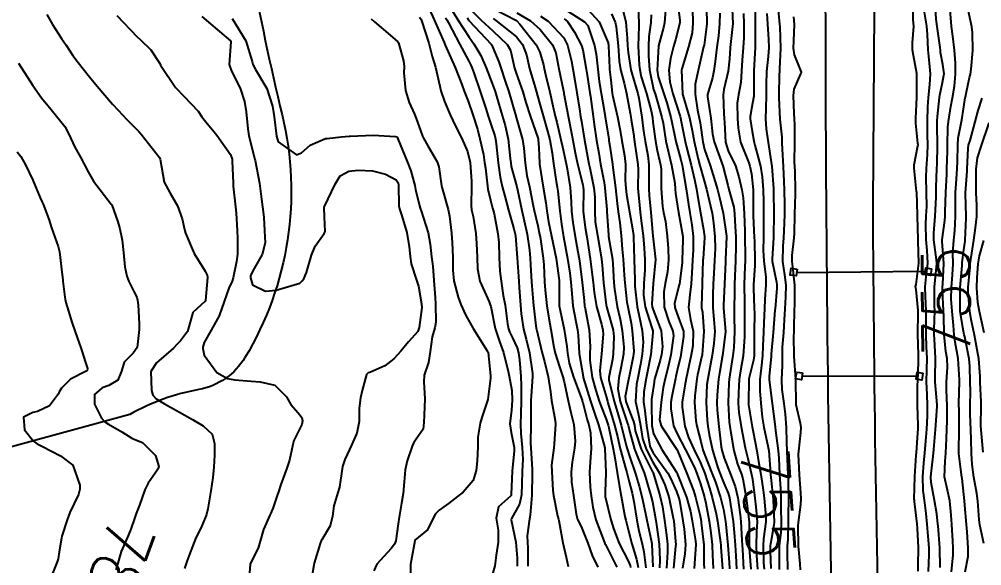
# Model space of a CAD drawing. Header units: metres. Extents: x 318500 to 325275, y 7408834 to 7428799.
# Drawn here: x 319884.1 to 319965.3, y 7411233.9 to 7411280 of the extents above; entities that cross this region are included whole.
import ezdxf
from ezdxf.enums import TextEntityAlignment as Align

# ---------------------------------------------------------------- set-up
doc = ezdxf.new("R2010")
doc.units = ezdxf.units.M
doc.header["$MEASUREMENT"] = 0
for name, color, linetype in [('Cotas', 45, 'Continuous'), ('Curvas de Nivel 1m', 11, 'Continuous'), ('Curvas de Nivel 5m', 15, 'Continuous'), ('Linha Férrea', 20, 'Continuous'), ('Pórticos', 45, 'Continuous'), ('Vias Secundárias', 230, 'Continuous')]:
    doc.layers.add(name, color=color, linetype=linetype)
doc.styles.add('Style-STANDARD', font='STANDARD.shx')

msp = doc.modelspace()

# ---------------------------------------------------------------- linework, layer by layer
at = {"layer": 'Curvas de Nivel 1m', "flags": 128}
for points, elevation in [([(319918.303, 7411281.801), (319919.121, 7411279.984), (319919.965, 7411278.057), (319919.994, 7411277.971), (319920.009, 7411277.93), (319920.049, 7411277.831), (319920.887, 7411275.961), (319921.444, 7411274.52), (319921.655, 7411273.953), (319921.987, 7411273.103), (319922.389, 7411271.944), (319922.762, 7411270.742), (319922.982, 7411269.935), (319923.265, 7411268.595), (319923.376, 7411267.928), (319923.439, 7411267.453), (319923.602, 7411265.924), (319923.642, 7411265.678), (319923.878, 7411264.757), (319924.046, 7411264.092), (319924.091, 7411263.917), (319924.171, 7411263.61), (319924.491, 7411261.91), (319924.563, 7411261.175), (319924.592, 7411259.908), (319924.663, 7411258.772), (319924.761, 7411257.905), (319924.952, 7411256.723), (319925.105, 7411255.9), (319925.311, 7411254.321), (319925.383, 7411253.895), (319925.473, 7411253.639), (319925.723, 7411253.147), (319926.115, 7411252.285), (319926.225, 7411251.882), (319926.312, 7411251.27), (319926.43, 7411249.879), (319926.455, 7411249.092), (319926.465, 7411247.878), (319926.423, 7411246.664), (319926.393, 7411245.879), (319926.425, 7411245.071), (319926.551, 7411243.876), (319926.604, 7411242.855), (319926.551, 7411241.875), (319926.506, 7411240.822), (319926.488, 7411239.876), (319926.327, 7411239.089), (319925.634, 7411237.888), (319925.619, 7411237.788), (319926.019, 7411235.882), (319926.129, 7411234.532), (319926.132, 7411233.88)], 778), ([(319920.105, 7411281.66), (319921.117, 7411279.96), (319922.058, 7411278.51), (319922.465, 7411277.944), (319923.064, 7411276.959), (319923.514, 7411275.928), (319924.01, 7411274.612), (319924.256, 7411273.916), (319924.378, 7411273.531), (319924.846, 7411271.907), (319925.106, 7411271.047), (319925.368, 7411269.899), (319925.537, 7411268.285), (319925.574, 7411267.895), (319925.623, 7411267.602), (319925.9, 7411266.577), (319926.078, 7411265.888), (319926.138, 7411265.637), (319926.524, 7411263.883), (319926.722, 7411263.017), (319926.955, 7411261.879), (319927.148, 7411260.542), (319927.207, 7411259.869), (319927.245, 7411259.309), (319927.328, 7411257.867), (319927.461, 7411256.168), (319927.494, 7411255.864), (319927.731, 7411253.933), (319927.741, 7411253.86), (319928.227, 7411251.855), (319928.414, 7411251.138), (319928.729, 7411249.85), (319928.939, 7411248.569), (319929.014, 7411247.846), (319929.326, 7411246.151), (319929.359, 7411245.843), (319929.252, 7411244.197), (319929.202, 7411243.844), (319929.02, 7411242.404), (319929.035, 7411241.845), (319929.133, 7411240.266), (319929.179, 7411239.844), (319929.524, 7411238.128), (319929.61, 7411237.839), (319929.642, 7411237.714), (319929.965, 7411235.833), (319930.267, 7411234.618), (319930.423, 7411233.826)], 776), ([(319936.311, 7411281.553), (319936.399, 7411279.755), (319936.391, 7411279.439), (319936.34, 7411277.756), (319936.428, 7411276.148), (319936.47, 7411275.753), (319936.598, 7411275.175), (319937.025, 7411273.745), (319937.419, 7411272.298), (319937.529, 7411271.737), (319937.576, 7411271.346), (319937.79, 7411269.732), (319937.938, 7411268.957), (319938.226, 7411267.727), (319938.27, 7411267.371), (319938.283, 7411265.726), (319938.384, 7411264.234), (319938.47, 7411263.721), (319938.629, 7411262.948), (319938.788, 7411261.716), (319938.854, 7411260.685), (319938.881, 7411259.714), (319938.796, 7411258.712), (319938.609, 7411257.718), (319938.486, 7411257.013), (319938.519, 7411255.719), (319938.93, 7411254.524), (319939.27, 7411253.707), (319939.314, 7411253.294), (319939.086, 7411251.709), (319938.841, 7411250.565), (319938.62, 7411249.716), (319938.454, 7411248.933), (319938.272, 7411247.721), (319938.139, 7411246.226), (319938.27, 7411245.72), (319939.6, 7411243.721), (319939.615, 7411243.7), (319939.624, 7411243.676), (319940.437, 7411241.691), (319940.997, 7411240.244), (319941.18, 7411239.684), (319941.528, 7411238.231), (319941.637, 7411237.678), (319941.661, 7411237.535), (319941.862, 7411235.674), (319941.882, 7411234.082), (319941.89, 7411233.674)], 764), ([(319939.62, 7411281.715), (319939.861, 7411279.934), (319939.847, 7411279.712), (319939.49, 7411278.284), (319939.327, 7411277.717), (319939.056, 7411276.703), (319938.911, 7411275.721), (319938.997, 7411274.739), (319939.27, 7411273.717), (319939.868, 7411271.814), (319939.897, 7411271.711), (319939.967, 7411271.389), (319940.245, 7411269.998), (319940.303, 7411269.705), (319940.405, 7411269.241), (319940.799, 7411267.697), (319941.099, 7411266.495), (319941.253, 7411265.69), (319941.341, 7411265.142), (319941.604, 7411263.683), (319941.849, 7411262.293), (319941.943, 7411261.678), (319941.944, 7411261.573), (319941.812, 7411259.84), (319941.801, 7411259.689), (319941.727, 7411257.744), (319941.726, 7411257.681), (319941.688, 7411255.754), (319941.689, 7411255.681), (319941.754, 7411255.303), (319941.886, 7411253.678), (319941.732, 7411251.701), (319941.726, 7411251.68), (319941.725, 7411251.664), (319941.709, 7411251.606), (319941.341, 7411250.027), (319941.279, 7411249.684), (319941.106, 7411248.237), (319941.079, 7411247.686), (319941.199, 7411246.119), (319941.28, 7411245.684), (319941.611, 7411244.385), (319941.79, 7411243.677), (319941.893, 7411243.378), (319942.589, 7411241.665), (319942.853, 7411240.951), (319943.277, 7411239.654), (319943.535, 7411238.638), (319943.714, 7411237.647), (319943.743, 7411237.42), (319943.909, 7411235.644), (319944.017, 7411234.184), (319944.05, 7411233.641)], 761), ([(319944.241, 7411281.516), (319944.312, 7411279.648), (319944.304, 7411279.42), (319944.094, 7411277.65), (319944.089, 7411277.61), (319944.04, 7411276.692), (319943.921, 7411275.652), (319943.575, 7411274.088), (319943.51, 7411273.657), (319943.553, 7411272.08), (319943.603, 7411271.656), (319943.624, 7411271.312), (319943.711, 7411269.654), (319943.939, 7411268.928), (319944.551, 7411267.644), (319944.834, 7411266.712), (319945.087, 7411265.638), (319945.201, 7411264.954), (319945.266, 7411263.629), (319945.325, 7411262.151), (319945.346, 7411261.627), (319945.375, 7411260.068), (319945.366, 7411259.627), (319945.344, 7411259.166), (319945.279, 7411257.628), (319945.294, 7411256.1), (319945.297, 7411255.627), (319945.317, 7411254.046), (319945.317, 7411253.626), (319945.312, 7411253.212), (319945.209, 7411251.628), (319944.969, 7411250.353), (319944.856, 7411249.632), (319944.796, 7411248.5), (319944.785, 7411247.633), (319944.835, 7411246.825), (319945.017, 7411245.629), (319945.36, 7411243.867), (319945.416, 7411243.623), (319945.59, 7411242.955), (319945.902, 7411241.617), (319945.973, 7411241.209), (319946.184, 7411239.614), (319946.277, 7411238.874), (319946.363, 7411237.612), (319946.333, 7411236.787), (319946.297, 7411235.612), (319946.321, 7411234.772), (319946.414, 7411233.611)], 757), ([(319948.107, 7411281.408), (319948.273, 7411279.597), (319948.291, 7411279.383), (319948.344, 7411277.596), (319948.264, 7411275.828), (319948.254, 7411275.597), (319948.247, 7411275.377), (319948.196, 7411273.597), (319948.199, 7411273.395), (319948.294, 7411271.595), (319948.447, 7411270.085), (319948.469, 7411269.592), (319948.481, 7411269.053), (319948.577, 7411267.59), (319948.641, 7411266.329), (319948.665, 7411265.588), (319948.685, 7411264.395), (319948.675, 7411263.588), (319948.651, 7411262.795), (319948.589, 7411261.589), (319948.534, 7411260.885), (319948.523, 7411259.589), (319948.676, 7411258.464), (319948.789, 7411257.585), (319948.776, 7411256.584), (319948.712, 7411255.586), (319948.667, 7411254.665), (319948.591, 7411253.587), (319948.491, 7411252.362), (319948.48, 7411251.588), (319948.493, 7411250.793), (319948.441, 7411249.589), (319948.467, 7411248.789), (319948.632, 7411247.585), (319948.752, 7411246.694), (319948.818, 7411245.582), (319948.849, 7411244.344), (319948.89, 7411243.581), (319948.944, 7411242.215), (319948.972, 7411241.579), (319949.006, 7411241.02), (319949.033, 7411239.578), (319949, 7411238.106), (319948.996, 7411237.578), (319948.952, 7411236.124), (319948.915, 7411235.579), (319948.902, 7411234.997), (319948.943, 7411233.578)], 753), ([(319959.953, 7411233.433), (319959.978, 7411233.936), (319959.988, 7411235.433), (319959.905, 7411237.044), (319959.871, 7411237.435), (319959.66, 7411239.326), (319959.645, 7411239.439), (319959.639, 7411239.527), (319959.692, 7411241.438), (319959.801, 7411243.233), (319959.82, 7411243.437), (319959.937, 7411245.124), (319959.962, 7411245.435), (319959.968, 7411245.769), (319959.919, 7411247.436), (319959.92, 7411249.192), (319959.927, 7411249.436), (319959.993, 7411251.149), (319959.997, 7411251.436), (319959.987, 7411251.711), (319959.935, 7411253.437), (319959.961, 7411255.233), (319959.955, 7411255.437), (319959.787, 7411257.215), (319959.75, 7411257.44), (319959.753, 7411257.477), (319959.792, 7411257.626), (319960.021, 7411259.437), (319959.968, 7411261.308), (319959.959, 7411261.438), (319959.899, 7411263.41), (319959.9, 7411263.44), (319959.901, 7411263.47), (319959.881, 7411264.535), (319959.846, 7411265.397), (319959.844, 7411265.44), (319959.837, 7411265.494), (319959.618, 7411267.445), (319959.633, 7411267.736), (319959.949, 7411269.349), (319959.959, 7411269.431), (319959.951, 7411269.579), (319959.778, 7411271.253), (319959.772, 7411271.443), (319959.78, 7411271.636), (319959.859, 7411273.442), (319959.865, 7411273.579), (319959.848, 7411275.443), (319959.571, 7411276.973), (319959.482, 7411277.449), (319959.475, 7411278.032), (319959.592, 7411279.447), (319959.555, 7411279.981), (319959.556, 7411281.448)], 752), ([(319961.824, 7411233.755), (319961.793, 7411235.405), (319961.648, 7411237.278), (319961.633, 7411237.408), (319961.533, 7411238.29), (319961.358, 7411239.413), (319961.069, 7411240.921), (319961.038, 7411241.418), (319961.078, 7411241.917), (319961.263, 7411243.415), (319961.295, 7411243.725), (319961.43, 7411245.413), (319961.58, 7411247.342), (319961.583, 7411247.411), (319961.578, 7411247.484), (319961.397, 7411249.414), (319961.396, 7411249.703), (319961.433, 7411251.414), (319961.34, 7411253.029), (319961.322, 7411253.416), (319961.325, 7411253.827), (319961.361, 7411255.416), (319961.352, 7411255.83), (319961.351, 7411257.417), (319961.51, 7411259.117), (319961.537, 7411259.414), (319961.523, 7411259.706), (319961.301, 7411261.418), (319961.284, 7411261.983), (319961.4, 7411263.417), (319961.488, 7411265.018), (319961.492, 7411265.416), (319961.488, 7411265.824), (319961.547, 7411267.416), (319961.564, 7411267.777), (319961.594, 7411269.415), (319961.573, 7411271.023), (319961.565, 7411271.416), (319961.586, 7411271.806), (319961.775, 7411273.413), (319961.808, 7411273.607), (319962.019, 7411274.685), (319962.146, 7411275.291), (319962.151, 7411275.409), (319962.038, 7411276.192), (319961.863, 7411277.227), (319961.841, 7411277.413), (319961.82, 7411277.647), (319961.564, 7411279.418), (319961.49, 7411280.018), (319961.412, 7411281.42)], 754), ([(319922.095, 7411280.92), (319923.083, 7411279.935), (319924.067, 7411279.038), (319925.27, 7411277.902), (319925.558, 7411277.41), (319925.898, 7411275.892), (319926.024, 7411275.472), (319926.585, 7411273.884), (319926.857, 7411273.011), (319927.204, 7411271.878), (319927.89, 7411269.932), (319927.903, 7411269.87), (319927.94, 7411269.173), (319927.998, 7411267.869), (319928.004, 7411267.783), (319928.321, 7411265.864), (319928.541, 7411264.524), (319928.633, 7411263.859), (319928.776, 7411262.936), (319928.999, 7411261.853), (319929.306, 7411260.359), (319929.398, 7411259.844), (319929.668, 7411257.965), (319929.674, 7411257.841), (319929.656, 7411255.947), (319929.667, 7411255.841), (319929.754, 7411255.435), (319930.092, 7411253.835), (319930.3, 7411252.416), (319930.365, 7411251.83), (319930.515, 7411251.01), (319930.872, 7411249.822), (319931.594, 7411247.868), (319931.615, 7411247.811), (319931.62, 7411247.781), (319931.649, 7411247.692), (319932.037, 7411246.207), (319932.16, 7411245.802), (319932.306, 7411245.114), (319932.352, 7411243.799), (319932.313, 7411243.076), (319932.233, 7411241.8), (319932.283, 7411240.525), (319932.359, 7411239.798), (319932.498, 7411238.833), (319932.76, 7411237.791), (319933.491, 7411235.861), (319933.528, 7411235.78), (319933.563, 7411235.705), (319934.543, 7411233.769)], 774), ([(319924.095, 7411280.923), (319926.06, 7411279.911), (319926.08, 7411279.903), (319926.098, 7411279.89), (319926.351, 7411279.612), (319927.733, 7411277.873), (319928.044, 7411277.257), (319928.335, 7411276.167), (319928.405, 7411275.864), (319928.516, 7411275.37), (319928.877, 7411273.857), (319929.123, 7411272.713), (319929.335, 7411271.85), (319929.465, 7411271.347), (319929.815, 7411269.842), (319929.941, 7411269.266), (319930.253, 7411267.835), (319930.347, 7411267.4), (319930.589, 7411265.83), (319930.672, 7411264.623), (319930.705, 7411263.827), (319930.816, 7411262.865), (319930.991, 7411261.823), (319931.246, 7411260.392), (319931.351, 7411259.817), (319931.412, 7411259.422), (319931.61, 7411257.813), (319931.767, 7411256.275), (319931.814, 7411255.809), (319931.829, 7411255.739), (319932.202, 7411253.803), (319932.291, 7411252.377), (319932.252, 7411251.802), (319932.244, 7411251.259), (319932.464, 7411249.798), (319932.768, 7411248.689), (319933.044, 7411247.789), (319933.198, 7411247.34), (319933.635, 7411246.268), (319933.802, 7411245.778), (319933.857, 7411245.547), (319934.21, 7411243.774), (319934.357, 7411243.004), (319934.558, 7411241.77), (319934.771, 7411240.555), (319934.904, 7411239.766), (319935.219, 7411238.068), (319935.296, 7411237.762), (319935.506, 7411236.851), (319935.807, 7411235.755), (319936.196, 7411234.468), (319936.325, 7411233.747)], 772), ([(319926.09, 7411280.563), (319927.257, 7411279.878), (319928.069, 7411279.166), (319929.09, 7411277.854), (319929.382, 7411277.189), (319929.65, 7411275.846), (319930.004, 7411274.106), (319930.056, 7411273.839), (319930.068, 7411273.77), (319930.413, 7411271.833), (319930.675, 7411270.547), (319930.814, 7411269.827), (319931.016, 7411268.741), (319931.222, 7411267.82), (319931.658, 7411266.049), (319931.702, 7411265.813), (319931.709, 7411265.633), (319931.699, 7411263.813), (319931.849, 7411262.435), (319931.962, 7411261.808), (319931.988, 7411261.658), (319932.294, 7411259.803), (319932.461, 7411258.464), (319932.525, 7411257.799), (319932.613, 7411256.961), (319932.818, 7411255.794), (319933.24, 7411254.285), (319933.359, 7411253.786), (319933.376, 7411253.435), (319933.251, 7411251.787), (319933.095, 7411250.383), (319933.164, 7411249.788), (319933.655, 7411248.098), (319933.745, 7411247.779), (319933.786, 7411247.642), (319934.345, 7411245.773), (319934.578, 7411244.808), (319934.822, 7411243.768), (319935.291, 7411242.046), (319935.369, 7411241.762), (319935.562, 7411240.992), (319935.821, 7411240.025), (319935.893, 7411239.755), (319935.977, 7411239.32), (319936.231, 7411237.749), (319936.399, 7411236.854), (319936.665, 7411235.742), (319936.808, 7411235.065), (319936.973, 7411233.737)], 771), ([(319930.096, 7411280.893), (319931.807, 7411279.814), (319932.075, 7411279.498), (319932.644, 7411277.804), (319932.781, 7411277.064), (319932.922, 7411275.801), (319933.052, 7411274.762), (319933.197, 7411273.798), (319933.462, 7411272.311), (319933.549, 7411271.794), (319933.853, 7411269.889), (319933.866, 7411269.791), (319933.943, 7411269.311), (319934.164, 7411267.786), (319934.198, 7411267.504), (319934.408, 7411265.782), (319934.56, 7411264.463), (319934.657, 7411263.778), (319934.795, 7411262.837), (319934.886, 7411261.77), (319934.97, 7411260.622), (319935.055, 7411259.768), (319935.148, 7411258.415), (319935.194, 7411257.766), (319935.384, 7411256.146), (319935.449, 7411255.763), (319935.739, 7411254.372), (319935.833, 7411253.758), (319935.962, 7411252.006), (319935.95, 7411251.756), (319935.913, 7411251.551), (319935.69, 7411250.445), (319935.57, 7411249.873), (319935.543, 7411249.761), (319935.238, 7411248.183), (319935.297, 7411247.764), (319935.641, 7411246.854), (319935.949, 7411246.071), (319936.016, 7411245.754), (319936.085, 7411245.291), (319936.573, 7411243.745), (319937.571, 7411241.771), (319937.588, 7411241.73), (319938.047, 7411240.214), (319938.191, 7411239.72), (319938.381, 7411238.874), (319938.56, 7411237.714), (319938.72, 7411236.494), (319938.813, 7411235.71), (319938.819, 7411235.046), (319938.721, 7411233.711)], 768), ([(319932.095, 7411280.833), (319933.041, 7411279.8), (319933.8, 7411278.046), (319933.842, 7411277.792), (319933.91, 7411275.912), (319933.918, 7411275.791), (319934.016, 7411274.872), (319934.149, 7411273.788), (319934.18, 7411273.605), (319934.589, 7411271.781), (319934.808, 7411270.627), (319934.954, 7411269.775), (319935.18, 7411268.522), (319935.252, 7411267.77), (319935.248, 7411266.422), (319935.288, 7411265.769), (319935.36, 7411265.243), (319935.603, 7411263.764), (319935.849, 7411262.33), (319935.937, 7411261.759), (319935.947, 7411261.65), (319936.006, 7411259.757), (319936.055, 7411258.018), (319936.045, 7411257.756), (319936.043, 7411257.499), (319936.255, 7411255.753), (319936.394, 7411255.107), (319936.679, 7411253.746), (319936.753, 7411252.777), (319936.682, 7411251.745), (319936.527, 7411250.918), (319936.293, 7411249.751), (319936.191, 7411249.233), (319936.117, 7411247.753), (319936.385, 7411246.496), (319936.528, 7411245.747), (319936.705, 7411244.652), (319936.998, 7411243.739), (319937.584, 7411242.653), (319938.145, 7411241.721), (319938.583, 7411240.737), (319938.914, 7411239.71), (319939.301, 7411237.926), (319939.331, 7411237.703), (319939.494, 7411235.954), (319939.512, 7411235.7), (319939.514, 7411235.676), (319939.489, 7411235.555), (319939.302, 7411233.703)], 767), ([(319934.09, 7411280.477), (319934.399, 7411279.785), (319934.476, 7411279.382), (319934.648, 7411277.781), (319934.735, 7411276.477), (319934.841, 7411275.778), (319935.146, 7411274.64), (319935.335, 7411273.77), (319935.645, 7411272.095), (319935.71, 7411271.764), (319935.753, 7411271.548), (319935.954, 7411270.205), (319936.004, 7411269.813), (319936.014, 7411269.759), (319936.026, 7411269.681), (319936.315, 7411267.754), (319936.327, 7411267.341), (319936.3, 7411265.754), (319936.444, 7411264.32), (319936.509, 7411263.75), (319936.584, 7411263.024), (319936.749, 7411261.746), (319936.853, 7411260.716), (319936.906, 7411259.744), (319936.898, 7411258.841), (319936.821, 7411257.745), (319936.786, 7411256.734), (319936.935, 7411255.742), (319937.5, 7411253.967), (319937.564, 7411253.732), (319937.571, 7411253.575), (319937.412, 7411251.734), (319937.125, 7411250.302), (319937.01, 7411249.74), (319936.819, 7411248.587), (319936.789, 7411247.743), (319936.886, 7411246.985), (319937.04, 7411245.739), (319937.331, 7411244.007), (319937.421, 7411243.733), (319937.595, 7411243.425), (319938.837, 7411241.711), (319939.097, 7411241.238), (319939.555, 7411240.176), (319939.748, 7411239.698), (319939.822, 7411239.421), (319940.112, 7411237.694), (319940.221, 7411236.981), (319940.326, 7411235.692), (319940.272, 7411234.902), (319940.062, 7411233.694)], 766), ([(319938.67, 7411281.156), (319938.556, 7411279.725), (319938.474, 7411279.326), (319938.051, 7411277.779), (319938.042, 7411277.739), (319937.935, 7411275.731), (319938.022, 7411275.175), (319938.501, 7411273.725), (319938.743, 7411272.968), (319939.092, 7411271.719), (319939.402, 7411270.269), (319939.521, 7411269.714), (319939.927, 7411268.166), (319940.05, 7411267.708), (319940.088, 7411267.537), (319940.391, 7411265.702), (319940.571, 7411264.387), (319940.682, 7411263.692), (319940.861, 7411262.684), (319940.973, 7411261.689), (319940.966, 7411260.545), (319940.928, 7411259.689), (319940.867, 7411258.621), (319940.794, 7411257.69), (319940.694, 7411256.773), (319940.591, 7411255.692), (319940.759, 7411254.675), (319940.977, 7411253.688), (319940.952, 7411252.454), (319940.817, 7411251.689), (319940.619, 7411250.768), (319940.393, 7411249.693), (319940.281, 7411249.084), (319940.048, 7411247.696), (319940.045, 7411247.297), (319940.279, 7411245.694), (319940.571, 7411244.735), (319941.049, 7411243.686), (319941.584, 7411242.597), (319941.956, 7411241.674), (319942.353, 7411240.463), (319942.587, 7411239.664), (319942.918, 7411238.27), (319943.027, 7411237.657), (319943.28, 7411235.866), (319943.302, 7411235.653), (319943.312, 7411235.476), (319943.453, 7411233.65)], 762), ([(319942.098, 7411280.905), (319942.132, 7411279.679), (319942.131, 7411279.628), (319942.073, 7411279.18), (319941.892, 7411277.842), (319941.86, 7411277.683), (319941.796, 7411277.432), (319941.392, 7411275.69), (319941.152, 7411274.554), (319941.131, 7411273.693), (319941.329, 7411272.341), (319941.489, 7411271.687), (319941.568, 7411271.288), (319941.786, 7411269.682), (319941.94, 7411269.024), (319942.397, 7411267.673), (319942.625, 7411266.954), (319943.015, 7411265.663), (319943.209, 7411264.986), (319943.514, 7411263.655), (319943.785, 7411261.707), (319943.786, 7411261.651), (319943.718, 7411259.745), (319943.715, 7411259.651), (319943.708, 7411259.551), (319943.627, 7411257.652), (319943.53, 7411255.887), (319943.536, 7411255.653), (319943.709, 7411253.672), (319943.712, 7411253.65), (319943.709, 7411253.629), (319943.443, 7411251.654), (319943.195, 7411250.15), (319943.124, 7411249.658), (319943.002, 7411248.318), (319942.982, 7411247.66), (319943.013, 7411247.029), (319943.141, 7411245.657), (319943.329, 7411243.929), (319943.385, 7411243.653), (319943.59, 7411242.993), (319944.12, 7411241.642), (319944.518, 7411240.594), (319944.736, 7411239.632), (319944.947, 7411238.211), (319945.008, 7411237.628), (319945.081, 7411236.041), (319945.105, 7411235.626), (319945.133, 7411235.272), (319945.233, 7411233.624)], 759), ([(319943.216, 7411280.541), (319943.208, 7411279.663), (319943.111, 7411278.617), (319942.984, 7411277.666), (319942.83, 7411276.46), (319942.729, 7411275.67), (319942.602, 7411275.091), (319942.197, 7411273.677), (319942.188, 7411273.487), (319942.457, 7411271.673), (319942.619, 7411270.332), (319942.749, 7411269.668), (319943.234, 7411268.357), (319943.486, 7411267.657), (319943.896, 7411266.02), (319943.995, 7411265.649), (319944.401, 7411264.171), (319944.458, 7411263.641), (319944.486, 7411263.015), (319944.565, 7411261.639), (319944.58, 7411260.887), (319944.547, 7411259.639), (319944.494, 7411258.336), (319944.471, 7411257.64), (319944.461, 7411256.958), (319944.427, 7411255.64), (319944.434, 7411254.955), (319944.458, 7411253.639), (319944.399, 7411252.322), (319944.331, 7411251.641), (319944.245, 7411251.099), (319944.002, 7411249.645), (319943.972, 7411249.349), (319943.934, 7411247.646), (319944.015, 7411246.025), (319944.066, 7411245.643), (319944.157, 7411245.107), (319944.416, 7411243.638), (319944.727, 7411242.489), (319945.054, 7411241.628), (319945.171, 7411241.231), (319945.441, 7411239.622), (319945.54, 7411238.921), (319945.7, 7411237.618), (319945.709, 7411237.426), (319945.705, 7411235.618), (319945.711, 7411235.395), (319945.836, 7411233.616)], 758), ([(319945.225, 7411280.507), (319945.246, 7411279.638), (319945.251, 7411278.449), (319945.196, 7411277.639), (319945.1, 7411276.579), (319945.056, 7411275.64), (319944.985, 7411274.671), (319944.79, 7411273.642), (319944.696, 7411272.937), (319944.731, 7411271.642), (319944.785, 7411270.818), (319944.964, 7411269.64), (319945.662, 7411267.894), (319945.767, 7411267.632), (319945.91, 7411266.981), (319946.028, 7411265.628), (319946.047, 7411263.794), (319946.043, 7411263.618), (319946.05, 7411263.435), (319946.132, 7411261.617), (319946.138, 7411261.315), (319946.184, 7411259.616), (319946.19, 7411259.232), (319946.079, 7411257.617), (319946.071, 7411257.332), (319946.137, 7411255.616), (319946.142, 7411255.228), (319946.128, 7411253.616), (319946.123, 7411253.22), (319946.117, 7411251.616), (319946.074, 7411251.246), (319945.681, 7411249.678), (319945.665, 7411249.635), (319945.666, 7411249.62), (319945.632, 7411247.639), (319945.631, 7411247.62), (319945.633, 7411247.604), (319945.649, 7411247.492), (319945.957, 7411245.617), (319946.037, 7411245.202), (319946.349, 7411243.613), (319946.497, 7411242.7), (319946.676, 7411241.609), (319946.877, 7411240.286), (319946.957, 7411239.606), (319947.118, 7411238.012), (319947.112, 7411237.604), (319946.918, 7411236.186), (319946.887, 7411235.606), (319946.925, 7411234.156), (319946.975, 7411233.605)], 756), ([(319947.206, 7411280.501), (319947.251, 7411279.612), (319947.336, 7411278.336), (319947.355, 7411277.61), (319947.301, 7411276.87), (319947.177, 7411275.613), (319947.132, 7411274.495), (319947.136, 7411273.613), (319947.101, 7411272.496), (319947.067, 7411271.614), (319947.137, 7411270.788), (319947.317, 7411269.61), (319947.564, 7411267.967), (319947.607, 7411267.605), (319947.745, 7411265.749), (319947.751, 7411265.602), (319947.758, 7411265.471), (319947.779, 7411263.601), (319947.749, 7411261.693), (319947.748, 7411261.601), (319947.635, 7411259.779), (319947.647, 7411259.602), (319947.802, 7411258.802), (319948.018, 7411257.822), (319948.048, 7411257.596), (319948.043, 7411257.34), (319947.886, 7411255.598), (319947.876, 7411255.48), (319947.73, 7411253.6), (319947.565, 7411251.748), (319947.554, 7411251.602), (319947.402, 7411249.885), (319947.399, 7411249.603), (319947.65, 7411247.6), (319947.874, 7411245.838), (319947.89, 7411245.596), (319947.915, 7411245.307), (319948.148, 7411243.592), (319948.192, 7411242.99), (319948.262, 7411241.59), (319948.35, 7411240.38), (319948.373, 7411239.588), (319948.372, 7411238.753), (319948.395, 7411237.587), (319948.362, 7411236.732), (319948.246, 7411235.589), (319948.22, 7411234.332), (319948.24, 7411233.588)], 754), ([(319960.829, 7411233.42), (319960.883, 7411234.818), (319960.881, 7411235.419), (319960.848, 7411236.071), (319960.732, 7411237.422), (319960.642, 7411238.314), (319960.491, 7411239.426), (319960.387, 7411240.256), (319960.363, 7411241.428), (319960.447, 7411242.567), (319960.533, 7411243.426), (319960.62, 7411244.42), (319960.698, 7411245.424), (319960.752, 7411246.534), (319960.751, 7411247.423), (319960.723, 7411248.365), (319960.683, 7411249.425), (319960.696, 7411250.424), (319960.717, 7411251.425), (319960.672, 7411252.378), (319960.628, 7411253.427), (319960.643, 7411254.53), (319960.641, 7411255.427), (319960.573, 7411256.633), (319960.564, 7411257.428), (319960.655, 7411258.284), (319960.778, 7411259.425), (319960.736, 7411260.516), (319960.645, 7411261.428), (319960.608, 7411262.679), (319960.65, 7411263.428), (319960.684, 7411264.234), (319960.675, 7411265.428), (319960.649, 7411266.689), (319960.672, 7411267.429), (319960.752, 7411268.614), (319960.779, 7411269.428), (319960.764, 7411270.234), (319960.742, 7411271.428), (319960.777, 7411272.639), (319960.833, 7411273.428), (319960.937, 7411274.506), (319961, 7411275.425), (319960.931, 7411276.318), (319960.808, 7411277.429), (319960.766, 7411278.733), (319960.698, 7411279.431), (319960.419, 7411281.121)], 753), ([(319963.93, 7411233.375), (319964.177, 7411234.679), (319964.195, 7411235.373), (319964.112, 7411236.773), (319964.051, 7411237.375), (319963.895, 7411239.027), (319963.863, 7411239.377), (319963.677, 7411241.271), (319963.662, 7411241.379), (319963.579, 7411242.013), (319963.411, 7411243.383), (319963.406, 7411243.58), (319963.438, 7411245.383), (319963.419, 7411247.155), (319963.411, 7411247.384), (319963.412, 7411247.625), (319963.463, 7411249.383), (319963.468, 7411249.599), (319963.349, 7411251.385), (319963.094, 7411252.76), (319963.007, 7411253.391), (319962.956, 7411254.177), (319962.835, 7411255.394), (319962.764, 7411256.406), (319962.773, 7411257.395), (319962.866, 7411258.459), (319962.914, 7411259.393), (319962.896, 7411260.322), (319962.974, 7411261.393), (319963.065, 7411262.178), (319963.114, 7411263.391), (319963.112, 7411264.621), (319963.127, 7411265.391), (319963.167, 7411266.125), (319963.25, 7411267.39), (319963.28, 7411268.04), (319963.306, 7411269.396), (319963.352, 7411270), (319963.62, 7411271.393), (319963.677, 7411271.69), (319963.944, 7411273.391), (319963.956, 7411273.435), (319964.005, 7411273.744), (319964.307, 7411275.104), (319964.375, 7411275.385), (319964.449, 7411275.799), (319964.567, 7411277.382), (319964.547, 7411278.908), (319964.488, 7411279.384), (319964.107, 7411281.199)], 756), ([(319886.426, 7411280.425), (319886.896, 7411279.589), (319887.657, 7411278.406), (319888.041, 7411277.828), (319888.611, 7411276.973), (319889.061, 7411276.384), (319889.491, 7411275.847), (319890.012, 7411275.175), (319890.669, 7411274.363), (319891.978, 7411272.86), (319892.451, 7411272.343), (319893.187, 7411271.556), (319893.955, 7411270.776), (319894.185, 7411270.549), (319894.397, 7411270.313), (319895.921, 7411268.357), (319895.963, 7411268.29), (319895.987, 7411268.221), (319896.327, 7411266.286), (319896.819, 7411265.342), (319897.461, 7411264.274), (319897.854, 7411263.188), (319898.051, 7411262.267), (319898.129, 7411261.972), (319898.854, 7411260.254), (319899.788, 7411258.764), (319899.966, 7411258.421), (319899.973, 7411258.237), (319899.801, 7411256.279), (319899.793, 7411256.239), (319899.783, 7411256.216), (319899.759, 7411256.193), (319898.734, 7411255.267), (319898.452, 7411254.253), (319898.298, 7411253.681), (319897.709, 7411252.876), (319897.402, 7411252.567), (319897.099, 7411252.269), (319895.687, 7411251.026), (319895.203, 7411250.297), (319895.25, 7411248.702), (319895.368, 7411248.294), (319895.646, 7411247.995), (319896.362, 7411247.557), (319897.629, 7411246.856), (319898.722, 7411246.249), (319899.615, 7411245.711), (319900.375, 7411244.996), (319900.58, 7411244.225), (319900.565, 7411243.246), (319900.526, 7411242.226), (319900.44, 7411241.343), (319900.272, 7411240.229), (319900.003, 7411238.711), (319899.885, 7411238.235), (319899.797, 7411237.954), (319899.506, 7411237.279), (319899.16, 7411236.578), (319899.006, 7411236.245), (319898.568, 7411235.154), (319898.238, 7411234.252), (319898.05, 7411233.658)], 784), ([(319892.337, 7411280.346), (319894.053, 7411278.546), (319894.308, 7411278.316), (319895.191, 7411277.452), (319895.958, 7411276.291), (319896.028, 7411276.152), (319897.294, 7411274.277), (319897.989, 7411273.543), (319899.184, 7411272.252), (319899.518, 7411271.799), (319899.96, 7411271.232), (319900.412, 7411270.691), (319900.783, 7411270.228), (319901.926, 7411268.603), (319902.053, 7411268.209), (319902.075, 7411268.051), (319902.138, 7411266.208), (319902.16, 7411265.934), (319902.36, 7411264.205), (319902.409, 7411263.658), (319902.491, 7411262.203), (319902.516, 7411261.517), (319902.519, 7411260.203), (319902.424, 7411259.583), (319902.139, 7411258.207), (319902.071, 7411257.921), (319901.777, 7411257.324), (319901.376, 7411256.216), (319900.974, 7411254.989), (319900.543, 7411254.228), (319899.715, 7411252.732), (319899.592, 7411252.361), (319899.576, 7411252.241), (319899.701, 7411251.666), (319900.761, 7411250.224), (319901.672, 7411249.698), (319902.277, 7411249.595), (319903.67, 7411249.492), (319904.42, 7411249.422), (319905.665, 7411249.143), (319906.651, 7411248.145), (319907.029, 7411247.524), (319907.637, 7411246.81), (319907.932, 7411246.425), (319908.002, 7411246.124), (319907.931, 7411245.82), (319907.615, 7411245.158), (319907.273, 7411244.467), (319907.199, 7411244.136), (319906.912, 7411242.808), (319906.689, 7411242.143), (319906.165, 7411240.76), (319905.964, 7411240.154), (319905.869, 7411239.831), (319905.53, 7411238.812), (319905.339, 7411238.345), (319905.251, 7411238.163), (319904.696, 7411236.974), (319904.48, 7411236.17), (319904.262, 7411235.388), (319903.63, 7411234.178), (319903.588, 7411234.049), (319903.44, 7411232.18)], 783), ([(319899.495, 7411280.249), (319900.073, 7411279.782), (319901.921, 7411278.212), (319901.943, 7411278.105), (319901.824, 7411276.213), (319902.021, 7411275.629), (319902.742, 7411274.203), (319903.108, 7411273.074), (319903.247, 7411272.197), (319903.375, 7411270.777), (319903.474, 7411270.195), (319903.923, 7411268.399), (319903.981, 7411268.189), (319903.997, 7411268.111), (319904.366, 7411266.183), (319904.546, 7411264.849), (319904.633, 7411264.179), (319904.724, 7411263.31), (319904.789, 7411262.176), (319904.84, 7411261.16), (319904.607, 7411260.178), (319903.796, 7411258.802), (319903.616, 7411258.367), (319903.601, 7411258.192), (319903.781, 7411257.61), (319904.868, 7411257.079), (319905.775, 7411257.159), (319906.535, 7411257.393), (319907.784, 7411257.76), (319907.981, 7411257.933), (319908.108, 7411258.125), (319908.333, 7411258.662), (319908.773, 7411260.12), (319909.069, 7411260.87), (319909.838, 7411261.95), (319909.896, 7411262.052), (319909.908, 7411262.109), (319909.859, 7411263.348), (319909.819, 7411264.111), (319909.828, 7411264.153), (319909.871, 7411264.226), (319910.75, 7411266.097), (319911.174, 7411266.818), (319911.907, 7411267.19), (319912.702, 7411267.274), (319913.908, 7411267.225), (319915.003, 7411266.939), (319915.897, 7411266.466), (319916.069, 7411266.204), (319916.104, 7411266.027), (319916.136, 7411264.29), (319916.183, 7411264.025), (319916.363, 7411263.522), (319916.807, 7411262.015), (319917.007, 7411260.828), (319917.083, 7411260.011), (319917.181, 7411259.384), (319917.636, 7411258.002), (319917.782, 7411257.499), (319918.057, 7411255.996), (319918.066, 7411255.684), (319917.857, 7411253.998), (319917.727, 7411253.674), (319916.934, 7411252.792), (319916.289, 7411252.014), (319916.022, 7411251.7), (319915.7, 7411251.37), (319914.951, 7411250.771), (319913.682, 7411250.216), (319913.557, 7411250.177), (319913.396, 7411250.054), (319913.027, 7411248.692), (319912.883, 7411248.062), (319912.789, 7411247.211), (319912.77, 7411246.063), (319912.593, 7411245.088), (319912.135, 7411244.072), (319911.956, 7411243.713), (319911.582, 7411242.859), (319911.387, 7411242.268), (319911.349, 7411242.082), (319911.116, 7411240.522), (319910.994, 7411240.086), (319910.653, 7411238.969), (319910.54, 7411238.09), (319910.331, 7411237.269), (319909.621, 7411236.099), (319909.574, 7411236.014), (319909.487, 7411235.793), (319908.99, 7411234.107), (319908.774, 7411232.786)], 782), ([(319902.078, 7411280.096), (319903.232, 7411278.198), (319903.758, 7411276.468), (319903.82, 7411276.192), (319904.024, 7411275.781), (319904.992, 7411274.175), (319905.456, 7411272.69), (319905.548, 7411272.166), (319905.598, 7411271.797), (319905.799, 7411270.162), (319905.943, 7411269.67), (319907.494, 7411268.569), (319907.929, 7411268.741), (319908.653, 7411269.409), (319909.948, 7411269.951), (319910.084, 7411269.972), (319911.278, 7411270.09), (319911.951, 7411270.157), (319912.036, 7411270.164), (319913.952, 7411270.236), (319915.844, 7411270.138), (319915.951, 7411270.113), (319915.994, 7411270.073), (319916.012, 7411270.029), (319916.042, 7411269.935), (319916.839, 7411268.016), (319917.135, 7411267.238), (319917.473, 7411266.006), (319917.547, 7411265.665), (319917.873, 7411264.285), (319917.943, 7411264.071), (319917.964, 7411263.999), (319918.01, 7411263.856), (319918.62, 7411261.988), (319918.781, 7411261.031), (319918.894, 7411259.984), (319918.991, 7411259.172), (319919.078, 7411257.981), (319919.193, 7411256.554), (319919.238, 7411255.978), (319919.243, 7411254.472), (319919.16, 7411253.979), (319918.953, 7411253.212), (319918.771, 7411251.984), (319918.623, 7411251.059), (319918.283, 7411249.991), (319918.229, 7411249.434), (319918.322, 7411247.99), (319918.263, 7411246.618), (319918.25, 7411245.991), (319918.182, 7411245.432), (319917.609, 7411244.582), (319917.363, 7411244.243), (319917.257, 7411244.003), (319916.831, 7411242.757), (319916.671, 7411242.009), (319916.592, 7411240.978), (319916.503, 7411240.01), (319916.361, 7411239.188), (319916.171, 7411238.013), (319916.086, 7411237.439), (319915.865, 7411236.016), (319915.771, 7411235.733), (319915.483, 7411235.344), (319914.282, 7411234.038), (319914.026, 7411233.477)], 781), ([(319917.889, 7411280.197), (319918.009, 7411280.001), (319918.078, 7411279.837), (319918.652, 7411277.991), (319918.939, 7411276.887), (319919.214, 7411275.982), (319919.603, 7411274.38), (319919.677, 7411273.975), (319919.987, 7411273.083), (319920.47, 7411271.965), (319920.913, 7411271.008), (319921.443, 7411269.955), (319921.934, 7411268.873), (319922.142, 7411267.947), (319922.268, 7411266.317), (319922.269, 7411265.944), (319922.238, 7411264.308), (319922.279, 7411263.944), (319922.413, 7411263.39), (319922.629, 7411261.938), (319922.679, 7411261.085), (319922.732, 7411259.931), (319922.777, 7411258.953), (319922.964, 7411257.928), (319923.764, 7411256.166), (319923.852, 7411255.919), (319923.884, 7411255.793), (319924.264, 7411253.912), (319924.627, 7411252.814), (319924.971, 7411251.901), (319925.392, 7411250.187), (319925.445, 7411249.894), (319925.662, 7411248.698), (319925.708, 7411247.889), (319925.641, 7411247.03), (319925.503, 7411245.892), (319925.619, 7411245.159), (319925.863, 7411243.886), (319925.869, 7411243.613), (319925.702, 7411241.888), (319925.612, 7411239.95), (319925.611, 7411239.889), (319925.6, 7411239.838), (319925.548, 7411239.773), (319924.554, 7411238.885), (319924.353, 7411237.908), (319924.505, 7411236.905), (319924.52, 7411235.905), (319924.359, 7411234.787), (319924.248, 7411233.908), (319923.743, 7411232.214)], 779), ([(319920.083, 7411280.142), (319920.184, 7411279.969), (319920.327, 7411279.717), (319921.244, 7411277.958), (319922.035, 7411276.482), (319922.223, 7411276.138), (319922.307, 7411275.946), (319922.474, 7411275.492), (319923.003, 7411273.935), (319923.501, 7411272.404), (319923.652, 7411271.925), (319923.731, 7411271.687), (319923.961, 7411271.01), (319924.228, 7411270.191), (319924.293, 7411269.915), (319924.342, 7411269.516), (319924.515, 7411267.911), (319924.692, 7411266.698), (319924.862, 7411265.905), (319925.071, 7411265.091), (319925.398, 7411263.897), (319925.847, 7411262.336), (319925.956, 7411261.889), (319925.976, 7411261.75), (319926.114, 7411259.885), (319926.228, 7411258.318), (319926.26, 7411257.883), (319926.293, 7411257.372), (319926.397, 7411255.88), (319926.455, 7411255.174), (319926.657, 7411253.876), (319926.885, 7411253.036), (319927.155, 7411251.868), (319927.414, 7411250.134), (319927.423, 7411249.864), (319927.294, 7411248.227), (319927.282, 7411247.866), (319927.279, 7411247.498), (319927.267, 7411245.865), (319927.247, 7411244.224), (319927.262, 7411243.865), (319927.399, 7411242.037), (319927.4, 7411241.863), (319927.391, 7411241.685), (319927.365, 7411239.863), (319927.227, 7411238.162), (319927.171, 7411237.865), (319926.953, 7411236.413), (319927, 7411235.867), (319927.031, 7411235.412), (319927.023, 7411233.867)], 777), ([(319924.083, 7411280.093), (319924.326, 7411279.916), (319926.06, 7411278.528), (319926.574, 7411277.885), (319926.901, 7411277.022), (319927.168, 7411275.879), (319927.63, 7411274.25), (319927.748, 7411273.873), (319927.988, 7411273.053), (319928.318, 7411271.865), (319928.686, 7411270.588), (319928.865, 7411269.856), (319929.072, 7411268.713), (319929.19, 7411267.851), (319929.425, 7411266.319), (319929.509, 7411265.846), (319929.551, 7411265.509), (319929.709, 7411263.842), (319929.853, 7411262.736), (319929.99, 7411261.838), (319930.026, 7411261.648), (319930.372, 7411259.832), (319930.564, 7411258.595), (319930.654, 7411257.827), (319930.728, 7411256.873), (319930.812, 7411255.824), (319931.058, 7411254.503), (319931.205, 7411253.818), (319931.257, 7411253.349), (319931.366, 7411251.815), (319931.681, 7411249.874), (319931.695, 7411249.81), (319931.698, 7411249.791), (319932.312, 7411247.8), (319932.634, 7411246.789), (319932.972, 7411245.79), (319933.519, 7411243.863), (319933.53, 7411243.781), (319933.58, 7411242.48), (319933.611, 7411241.78), (319933.609, 7411241.74), (319933.554, 7411240.141), (319933.544, 7411239.78), (319933.549, 7411239.736), (319934.031, 7411237.775), (319934.237, 7411237.045), (319934.737, 7411235.768), (319935.476, 7411234.331), (319935.644, 7411233.93), (319935.678, 7411233.757)], 773), ([(319930.083, 7411280.071), (319930.377, 7411279.836), (319930.955, 7411278.938), (319931.536, 7411277.818), (319931.663, 7411277.433), (319931.94, 7411275.811), (319932.023, 7411275.317), (319932.256, 7411273.807), (319932.302, 7411273.5), (319932.53, 7411271.804), (319932.626, 7411271.141), (319932.826, 7411269.801), (319932.999, 7411268.734), (319933.161, 7411267.798), (319933.456, 7411266.235), (319933.523, 7411265.794), (319933.689, 7411263.975), (319933.7, 7411263.792), (319933.818, 7411261.803), (319933.822, 7411261.78), (319933.839, 7411261.682), (319934.16, 7411259.776), (319934.197, 7411259.385), (319934.27, 7411257.775), (319934.326, 7411257.23), (319934.568, 7411255.772), (319934.8, 7411254.714), (319934.994, 7411253.767), (319935.127, 7411252.355), (319935.091, 7411251.766), (319934.871, 7411250.59), (319934.69, 7411249.77), (319934.614, 7411248.822), (319934.811, 7411247.768), (319935.417, 7411245.978), (319935.485, 7411245.761), (319935.621, 7411245.165), (319936.011, 7411243.754), (319936.291, 7411243.048), (319936.832, 7411241.741), (319937.012, 7411241.186), (319937.442, 7411239.732), (319937.544, 7411239.307), (319937.826, 7411237.725), (319937.889, 7411237.35), (319938.115, 7411235.721), (319938.172, 7411234.415), (319938.138, 7411233.72)], 769), ([(319937.442, 7411280.388), (319937.393, 7411279.74), (319937.24, 7411278.565), (319937.192, 7411277.743), (319937.197, 7411276.898), (319937.277, 7411275.741), (319937.64, 7411274.101), (319937.755, 7411273.734), (319937.988, 7411272.935), (319938.339, 7411271.726), (319938.437, 7411271.253), (319938.675, 7411269.723), (319938.889, 7411268.768), (319939.139, 7411267.718), (319939.414, 7411266.198), (319939.455, 7411265.714), (319939.488, 7411265.316), (319939.741, 7411263.702), (319939.861, 7411263.086), (319940.1, 7411261.697), (319940.115, 7411261.418), (319940.056, 7411259.698), (319940.035, 7411259.471), (319939.811, 7411257.7), (319939.808, 7411257.682), (319939.789, 7411257.606), (319939.396, 7411256.075), (319939.416, 7411255.705), (319939.747, 7411254.825), (319940.148, 7411253.696), (319940.173, 7411253.248), (319939.936, 7411251.698), (319939.896, 7411251.509), (319939.694, 7411250.637), (319939.516, 7411249.869), (319939.479, 7411249.703), (319939.179, 7411248.186), (319939.102, 7411247.708), (319939.079, 7411247.144), (319939.325, 7411245.705), (319939.62, 7411245.044), (319940.335, 7411243.693), (319941.08, 7411242.182), (319941.298, 7411241.683), (319941.562, 7411240.905), (319941.841, 7411239.963), (319941.922, 7411239.674), (319942.041, 7411239.174), (319942.321, 7411237.668), (319942.478, 7411236.693), (319942.582, 7411235.664), (319942.617, 7411234.798), (319942.663, 7411233.662)], 763), ([(319949.443, 7411280.226), (319949.499, 7411279.579), (319949.447, 7411278.191), (319949.429, 7411277.579), (319949.491, 7411277.025), (319950.031, 7411275.684), (319950.082, 7411275.569), (319950.084, 7411275.515), (319950.028, 7411275.421), (319949.47, 7411274.116), (319949.403, 7411273.579), (319949.474, 7411272.081), (319949.508, 7411271.577), (319949.529, 7411271.14), (319949.526, 7411269.576), (319949.512, 7411267.99), (319949.528, 7411267.576), (319949.545, 7411267.206), (319949.581, 7411265.575), (319949.581, 7411265.268), (319949.54, 7411263.575), (319949.489, 7411261.931), (319949.464, 7411261.576), (319949.299, 7411260.097), (319949.29, 7411259.578), (319949.347, 7411259.118), (319949.527, 7411257.574), (319949.52, 7411255.818), (319949.509, 7411255.574), (319949.481, 7411253.826), (319949.468, 7411253.574), (319949.45, 7411253.297), (319949.458, 7411251.574), (319949.609, 7411249.644), (319949.614, 7411249.571), (319949.639, 7411247.581), (319949.649, 7411247.499), (319950.015, 7411245.946), (319950.053, 7411245.564), (319950.03, 7411245.158), (319949.855, 7411243.566), (319949.84, 7411243.322), (319949.918, 7411241.565), (319950.042, 7411240.05), (319950.069, 7411239.562), (319950.036, 7411239.069), (319949.833, 7411237.565), (319949.808, 7411237.273), (319949.846, 7411235.565), (319949.965, 7411234.053), (319949.997, 7411233.562)], 752), ([(319965.496, 7411235.768), (319965.172, 7411237.363), (319965.118, 7411237.772), (319964.997, 7411239.366), (319964.912, 7411240.011), (319964.668, 7411241.369), (319964.524, 7411242.433), (319964.469, 7411243.371), (319964.44, 7411244.55), (319964.403, 7411245.372), (319964.352, 7411246.664), (319964.358, 7411247.373), (319964.376, 7411248.666), (319964.369, 7411249.373), (319964.336, 7411250.738), (319964.273, 7411251.374), (319963.893, 7411253.213), (319963.859, 7411253.379), (319963.74, 7411254.016), (319963.522, 7411255.384), (319963.499, 7411255.649), (319963.515, 7411257.384), (319963.682, 7411259.255), (319963.685, 7411259.382), (319963.692, 7411259.501), (319963.828, 7411260.568), (319963.922, 7411261.295), (319963.934, 7411261.379), (319964.02, 7411263.226), (319964.022, 7411263.378), (319963.955, 7411265.313), (319963.958, 7411265.379), (319964.092, 7411267.204), (319964.099, 7411267.378), (319964.181, 7411269.152), (319964.227, 7411269.386), (319964.362, 7411269.791), (319964.766, 7411271.378), (319965.023, 7411272.336), (319965.369, 7411273.369)], 757), ([(319965.463, 7411243.501), (319965.281, 7411245.363), (319965.264, 7411245.734), (319965.282, 7411247.364), (319965.278, 7411247.741), (319965.21, 7411249.365), (319965.188, 7411249.865), (319965.075, 7411251.366), (319964.959, 7411252.127), (319964.716, 7411253.37), (319964.442, 7411254.68), (319964.327, 7411255.374), (319964.194, 7411256.966), (319964.192, 7411257.376), (319964.319, 7411258.86), (319964.367, 7411259.374), (319964.548, 7411260.654), (319964.676, 7411261.372), (319964.818, 7411262.408), (319964.911, 7411263.37), (319964.912, 7411264.337), (319964.872, 7411265.37), (319964.873, 7411266.403), (319964.874, 7411267.37), (319964.975, 7411268.334), (319965.298, 7411269.37), (319965.969, 7411271.291)], 758), ([(319883.924, 7411268.827), (319884.215, 7411268.447), (319884.609, 7411267.743), (319885.239, 7411266.437), (319885.868, 7411264.944), (319886.027, 7411264.592), (319886.105, 7411264.426), (319886.58, 7411263.151), (319886.813, 7411262.415), (319887.383, 7411260.84), (319887.504, 7411260.405), (319887.717, 7411258.465), (319887.726, 7411258.401), (319887.73, 7411258.351), (319887.775, 7411257.912), (319887.931, 7411256.567), (319887.958, 7411256.397), (319888.024, 7411256.128), (319888.551, 7411254.388), (319889.02, 7411253.071), (319889.261, 7411252.377), (319889.365, 7411252.043), (319889.687, 7411251.067), (319889.868, 7411250.553), (319889.825, 7411250.368), (319889.735, 7411250.313), (319889.679, 7411250.289), (319888.408, 7411249.65), (319887.657, 7411248.883), (319887.474, 7411248.58), (319887.395, 7411248.403), (319886.652, 7411247.393), (319885.628, 7411246.922), (319885.229, 7411246.823), (319884.449, 7411246.438), (319884.543, 7411245.369), (319885.285, 7411244.425), (319885.597, 7411244.188), (319886.048, 7411243.96), (319887.582, 7411243.184), (319888.606, 7411242.384), (319889.204, 7411240.716), (319889.201, 7411240.375), (319889.086, 7411239.928), (319888.377, 7411238.387), (319888.136, 7411237.765), (319887.697, 7411236.397), (319887.655, 7411236.229), (319887.47, 7411235.07), (319887.367, 7411234.496), (319887.349, 7411234.401), (319887.284, 7411234.228), (319886.55, 7411232.409)], 786), ([(319965.547, 7411253.547), (319965.132, 7411255.366), (319965.014, 7411256.125), (319964.918, 7411257.369), (319964.934, 7411258.233), (319965.02, 7411259.368), (319965.13, 7411260.058), (319965.505, 7411261.363)], 759)]:
    msp.add_lwpolyline(points, dxfattribs=dict(at, elevation=elevation))
at = {"layer": 'Curvas de Nivel 5m', "flags": 128}
for points, elevation in [([(319946.201, 7411281.536), (319946.201, 7411279.628), (319946.201, 7411279.506), (319946.218, 7411277.627), (319946.099, 7411275.698), (319946.094, 7411275.629), (319946.091, 7411275.567), (319946.101, 7411273.628), (319946.095, 7411273.532), (319945.99, 7411272.938), (319945.787, 7411271.817), (319945.788, 7411271.632), (319945.959, 7411270.546), (319946.095, 7411269.772), (319946.118, 7411269.627), (319946.171, 7411269.402), (319946.656, 7411267.619), (319946.802, 7411266.722), (319946.884, 7411265.615), (319946.911, 7411264.64), (319946.911, 7411263.61), (319946.917, 7411262.546), (319946.917, 7411261.609), (319946.897, 7411260.536), (319946.947, 7411259.609), (319947.106, 7411258.298), (319947.113, 7411257.607), (319947.015, 7411256.364), (319946.989, 7411255.608), (319946.95, 7411254.4), (319946.912, 7411253.608), (319946.86, 7411252.467), (319946.822, 7411251.609), (319946.722, 7411250.583), (319946.609, 7411249.611), (319946.612, 7411248.665), (319946.68, 7411247.61), (319946.797, 7411246.449), (319946.945, 7411245.607), (319947.316, 7411243.892), (319947.363, 7411243.602), (319947.496, 7411241.676), (319947.505, 7411241.601), (319947.565, 7411241.105), (319947.709, 7411239.755), (319947.714, 7411239.598), (319947.719, 7411239.426), (319947.814, 7411237.596), (319947.796, 7411237.315), (319947.492, 7411235.718), (319947.473, 7411235.618), (319947.472, 7411235.6), (319947.485, 7411235.106), (319947.53, 7411233.659)], 755), ([(319935.045, 7411280.827), (319935.289, 7411279.772), (319935.407, 7411278.422), (319935.443, 7411277.769), (319935.494, 7411277.218), (319935.715, 7411275.765), (319936.014, 7411274.686), (319936.302, 7411273.755), (319936.398, 7411273.35), (319936.642, 7411271.75), (319936.788, 7411270.577), (319936.914, 7411269.746), (319937.15, 7411268.523), (319937.245, 7411267.74), (319937.227, 7411266.413), (319937.22, 7411265.74), (319937.268, 7411265.123), (319937.396, 7411263.737), (319937.541, 7411262.038), (319937.572, 7411261.734), (319937.8, 7411259.741), (319937.595, 7411257.733), (319937.483, 7411256.015), (319937.523, 7411255.734), (319937.751, 7411255.12), (319938.265, 7411253.722), (319938.377, 7411252.38), (319938.295, 7411251.721), (319938.186, 7411251.24), (319937.728, 7411249.729), (319937.716, 7411249.693), (319937.675, 7411249.397), (319937.466, 7411247.92), (319937.461, 7411247.733), (319937.468, 7411247.552), (319937.489, 7411245.732), (319937.619, 7411245.021), (319938.335, 7411243.719), (319939.571, 7411241.796), (319939.619, 7411241.7), (319939.655, 7411241.614), (319940.411, 7411239.691), (319940.74, 7411238.48), (319940.884, 7411237.686), (319941.184, 7411235.994), (319941.201, 7411235.683), (319941.08, 7411234.078), (319941.048, 7411233.684)], 765), ([(319940.905, 7411280.891), (319940.957, 7411279.697), (319940.879, 7411278.886), (319940.593, 7411277.702), (319940.031, 7411275.838), (319940.003, 7411275.737), (319939.999, 7411275.71), (319940.021, 7411275.11), (319940.074, 7411273.709), (319940.093, 7411273.614), (319940.663, 7411271.7), (319940.897, 7411270.633), (319941.063, 7411269.693), (319941.395, 7411268.221), (319941.535, 7411267.686), (319941.901, 7411266.392), (319942.097, 7411265.677), (319942.444, 7411264.24), (319942.565, 7411263.67), (319942.697, 7411262.828), (319942.817, 7411261.665), (319942.825, 7411260.665), (319942.767, 7411259.666), (319942.716, 7411258.583), (319942.677, 7411257.667), (319942.638, 7411256.806), (319942.639, 7411255.667), (319942.719, 7411254.691), (319942.79, 7411253.664), (319942.726, 7411252.671), (319942.586, 7411251.667), (319942.45, 7411250.917), (319942.199, 7411249.672), (319942.136, 7411249.21), (319942.078, 7411247.674), (319942.161, 7411246.198), (319942.215, 7411245.671), (319942.312, 7411244.977), (319942.608, 7411243.665), (319943.062, 7411242.173), (319943.253, 7411241.655), (319943.338, 7411241.424), (319943.562, 7411240.874), (319943.933, 7411240.024), (319944.029, 7411239.643), (319944.124, 7411239.059), (319944.34, 7411237.638), (319944.425, 7411236.717), (319944.507, 7411235.635), (319944.577, 7411234.729), (319944.64, 7411233.632)], 760), ([(319962.786, 7411233.39), (319962.907, 7411234.812), (319962.917, 7411235.389), (319962.886, 7411236.002), (319962.817, 7411237.391), (319962.752, 7411238.172), (319962.628, 7411239.394), (319962.441, 7411240.279), (319962.194, 7411241.401), (319962.25, 7411242.74), (319962.295, 7411243.4), (319962.365, 7411244.652), (319962.393, 7411245.399), (319962.412, 7411246.173), (319962.427, 7411247.398), (319962.357, 7411248.713), (319962.353, 7411249.4), (319962.433, 7411250.665), (319962.402, 7411251.4), (319962.31, 7411251.995), (319962.158, 7411253.404), (319962.125, 7411255.034), (319962.114, 7411255.405), (319962.03, 7411257.163), (319962.034, 7411257.406), (319962.055, 7411257.668), (319962.14, 7411259.405), (319961.982, 7411261.263), (319961.979, 7411261.408), (319962.218, 7411263.051), (319962.237, 7411263.404), (319962.246, 7411263.777), (319962.305, 7411265.404), (319962.378, 7411266.938), (319962.398, 7411267.403), (319962.448, 7411268.897), (319962.453, 7411269.405), (319962.465, 7411270.905), (319962.516, 7411271.405), (319962.73, 7411272.661), (319962.858, 7411273.401), (319963.039, 7411274.375), (319963.129, 7411275.399), (319963.113, 7411276.325), (319963.045, 7411277.4), (319962.886, 7411278.584), (319962.784, 7411279.403), (319962.657, 7411280.849)], 755), ([(319913.809, 7411280.054), (319914.076, 7411279.798), (319915.404, 7411278.692), (319916.051, 7411278.125), (319916.111, 7411278.029), (319916.532, 7411276.519), (319916.577, 7411276.022), (319916.545, 7411275.499), (319916.683, 7411274.02), (319916.998, 7411273.002), (319917.45, 7411272.008), (319917.609, 7411271.648), (319917.956, 7411270.63), (319918.118, 7411270.164), (319918.203, 7411269.996), (319918.59, 7411269.341), (319919.378, 7411267.978), (319919.519, 7411267.581), (319919.732, 7411265.972), (319919.763, 7411265.847), (319919.885, 7411265.471), (319920.302, 7411263.966), (319920.408, 7411263.418), (319920.575, 7411261.963), (319920.64, 7411261.146), (319920.697, 7411259.957), (319920.699, 7411258.857), (319920.783, 7411257.955), (319921.137, 7411256.582), (319921.359, 7411255.946), (319921.747, 7411255.088), (319922.395, 7411253.933), (319923.595, 7411252.037), (319923.659, 7411251.921), (319923.705, 7411251.609), (319923.871, 7411249.917), (319923.87, 7411249.724), (319923.65, 7411247.92), (319923.139, 7411246.421), (319922.99, 7411245.926), (319922.801, 7411244.74), (319922.807, 7411243.928), (319922.745, 7411242.766), (319922.649, 7411241.929), (319922.405, 7411241.088), (319921.552, 7411240.105), (319921.345, 7411239.943), (319920.335, 7411239.161), (319919.53, 7411238.606), (319919.222, 7411238.277), (319919.059, 7411237.977), (319918.557, 7411236.931), (319917.491, 7411236.055), (319917.475, 7411236.016), (319917.476, 7411236), (319917.16, 7411234.316), (319917.113, 7411234.004), (319917.095, 7411232.353)], 780), ([(319921.906, 7411280.129), (319922.025, 7411279.951), (319922.079, 7411279.876), (319923.924, 7411277.922), (319923.977, 7411277.848), (319924.048, 7411277.687), (319924.56, 7411276.437), (319924.736, 7411275.909), (319925.111, 7411274.806), (319925.416, 7411273.899), (319925.971, 7411271.966), (319925.995, 7411271.89), (319926.004, 7411271.855), (319926.579, 7411269.884), (319926.686, 7411269.135), (319926.782, 7411267.881), (319926.944, 7411266.84), (319927.149, 7411265.877), (319927.476, 7411264.272), (319927.56, 7411263.873), (319927.851, 7411262.586), (319928.01, 7411261.867), (319928.048, 7411261.656), (319928.305, 7411259.855), (319928.364, 7411259.294), (319928.438, 7411257.854), (319928.47, 7411257.163), (319928.613, 7411255.851), (319928.796, 7411254.797), (319928.96, 7411253.848), (319929.215, 7411252.345), (319929.337, 7411251.844), (319929.693, 7411250.702), (319929.961, 7411249.836), (319930.077, 7411249.431), (319930.415, 7411247.829), (319930.653, 7411246.837), (319930.913, 7411245.821), (319931.008, 7411244.42), (319930.949, 7411243.82), (319930.756, 7411242.649), (319930.674, 7411241.823), (319930.702, 7411240.964), (319930.861, 7411239.82), (319931.101, 7411238.242), (319931.224, 7411237.814), (319931.511, 7411237.225), (319932.096, 7411235.801), (319932.442, 7411234.758), (319932.935, 7411233.788)], 775), ([(319928.086, 7411280.277), (319928.75, 7411279.86), (319930.059, 7411278.467), (319930.38, 7411277.835), (319930.694, 7411276.488), (319930.805, 7411275.828), (319930.982, 7411274.859), (319931.163, 7411273.823), (319931.377, 7411272.421), (319931.479, 7411271.817), (319931.554, 7411271.404), (319931.806, 7411269.812), (319931.939, 7411269.048), (319932.174, 7411267.807), (319932.247, 7411267.475), (319932.598, 7411265.803), (319932.674, 7411265.01), (319932.665, 7411263.802), (319932.715, 7411262.939), (319932.894, 7411261.794), (319933.129, 7411260.481), (319933.247, 7411259.788), (319933.298, 7411259.281), (319933.414, 7411257.786), (319933.645, 7411255.898), (319933.67, 7411255.781), (319933.756, 7411255.484), (319934.217, 7411253.775), (319934.285, 7411253.214), (319934.222, 7411251.775), (319934.161, 7411251.317), (319933.861, 7411249.778), (319933.866, 7411249.59), (319934.295, 7411247.774), (319934.585, 7411246.826), (319934.905, 7411245.767), (319935.322, 7411244.045), (319935.391, 7411243.762), (319935.591, 7411243.14), (319936.074, 7411241.752), (319936.422, 7411240.61), (319936.649, 7411239.744), (319936.949, 7411238.319), (319937.06, 7411237.737), (319937.491, 7411235.768), (319937.494, 7411235.73), (319937.558, 7411233.815)], 770), ([(319884.019, 7411276.307), (319885.241, 7411274.438), (319885.985, 7411273.398), (319886.796, 7411272.418), (319887.949, 7411270.974), (319888.254, 7411270.395), (319888.782, 7411269.24), (319889.258, 7411268.38), (319889.902, 7411267.153), (319890.364, 7411266.365), (319891.861, 7411264.425), (319891.908, 7411264.349), (319892.419, 7411262.915), (319892.582, 7411262.339), (319892.774, 7411261.387), (319892.88, 7411260.334), (319893.002, 7411259.122), (319893.178, 7411258.329), (319893.343, 7411257.894), (319893.767, 7411257.056), (319894.025, 7411256.578), (319894.084, 7411256.315), (319894.139, 7411255.93), (319894.223, 7411254.313), (319894.205, 7411253.83), (319894.047, 7411252.315), (319893.695, 7411251.843), (319892.938, 7411251.077), (319892.715, 7411250.33), (319892.423, 7411249.578), (319891.662, 7411249.112), (319891.104, 7411248.903), (319890.447, 7411248.358), (319890.447, 7411247.549), (319891.032, 7411246.349), (319891.319, 7411246.046), (319891.615, 7411245.863), (319892.744, 7411245.193), (319893.603, 7411244.667), (319893.845, 7411244.559), (319894.5, 7411244.307), (319895.584, 7411243.198), (319895.881, 7411242.285), (319895.803, 7411242.049), (319895.561, 7411241.707), (319894.982, 7411240.865), (319894.693, 7411240.303), (319894.232, 7411239.015), (319893.973, 7411238.313), (319893.848, 7411237.982), (319893.5, 7411236.998), (319893.308, 7411236.506), (319893.228, 7411236.323), (319892.705, 7411235.094), (319892.468, 7411234.33), (319892.233, 7411233.551)], 785)]:
    msp.add_lwpolyline(points, dxfattribs=dict(at, elevation=elevation))
at = {"layer": 'Linha Férrea'}
for points in [[(320278.586, 7410637.586, 0.100983), (320172.348, 7410808.477, 0.013159), (320105.116, 7410877.284), (320077.103, 7410905.542, -0.026864), (320028.438, 7410961.98, -0.102439), (319965.896, 7411094.642, -0.053533), (319954.368, 7411181.564), (319952.78, 7411225.236, -0.009762), (319952.576, 7411330.857), (319952.634, 7411390.844), (319952.34, 7411429.828, -0.008197), (319952.807, 7411504.548, -0.011538), (319954.311, 7411568.679, -0.05682), (319977.945, 7411719.71, -0.025283), (319999.761, 7411780.131, -0.012111), (320067.92, 7411932.396)], [(320282.851, 7410638.027, 0.100687), (320180.06, 7410806.177, 0.011092), (320120.466, 7410867.672, -0.002948), (320074.601, 7410914.641, -0.012103), (320041.955, 7410951.321, -0.045686), (320001.626, 7411011.637, -0.107338), (319959.135, 7411167.149, -0.013326), (319956.166, 7411264.323), (319956.87, 7411367.641), (319956.367, 7411462.441, -0.006604), (319958.562, 7411572.592, -0.050397), (319978.275, 7411705.857, -0.036163), (320008.849, 7411791.346), (320030.524, 7411841.112, -0.005892)]]:
    msp.add_lwpolyline(points, format="xyb", dxfattribs=at)
at = {"layer": 'Pórticos'}
for points in [[(319949.746, 7411258.929), (319949.656, 7411258.358), (319949.163, 7411258.436), (319949.253, 7411259.006)], [(319961.098, 7411258.97), (319961.008, 7411258.399), (319960.515, 7411258.477), (319960.605, 7411259.047)], [(319950.205, 7411250.174), (319950.115, 7411249.604), (319949.622, 7411249.682), (319949.712, 7411250.252)], [(319960.369, 7411250.148), (319960.279, 7411249.578), (319959.786, 7411249.655), (319959.876, 7411250.226)]]:
    msp.add_lwpolyline(points, close=True, dxfattribs=at)
for points in [[(319949.701, 7411258.644), (319960.56, 7411258.762)], [(319950.16, 7411249.889), (319959.831, 7411249.941)]]:
    msp.add_lwpolyline(points, dxfattribs=at)
at = {"layer": 'Vias Secundárias'}
msp.add_lwpolyline([(319901.806, 7411297.31, 0.031598), (319906.282, 7411271.944, -0.19738), (319903.147, 7411251.47, -0.214654), (319899.257, 7411248.773, 0.080805), (319893.418, 7411246.677), (319866.714, 7411239.376), (319847.902, 7411234.437), (319831.029, 7411227.119, 0.028546), (319817.994, 7411220.558, -0.063282), (319810.414, 7411217.38, -0.008706), (319792.353, 7411212.706, 0.005365), (319778.579, 7411209.24, 0.025826), (319759.191, 7411203.054, -0.020947), (319740.184, 7411196.784, -0.017014), (319717.412, 7411191.146, 0.024563), (319705.715, 7411188.061, -0.00713), (319683.701, 7411181.428, 0.003246), (319671.254, 7411177.783, -0.049254), (319645.334, 7411172.718)], format="xyb", dxfattribs=at)

# ---------------------------------------------------------------- texts
at = {"layer": 'Cotas', "style": 'Style-STANDARD'}
for s, rotation, p in [('755', 90.43385, (319962.322, 7411256.213, 755)), ('755', 274.0223, (319947.287, 7411239.192, 755)), ('785', 250.3923, (319892.17, 7411233.084, 785))]:
    msp.add_text(s, height=4, rotation=rotation, dxfattribs=at).set_placement(p, align=Align.MIDDLE_CENTER)

doc.saveas('drawing.dxf')
